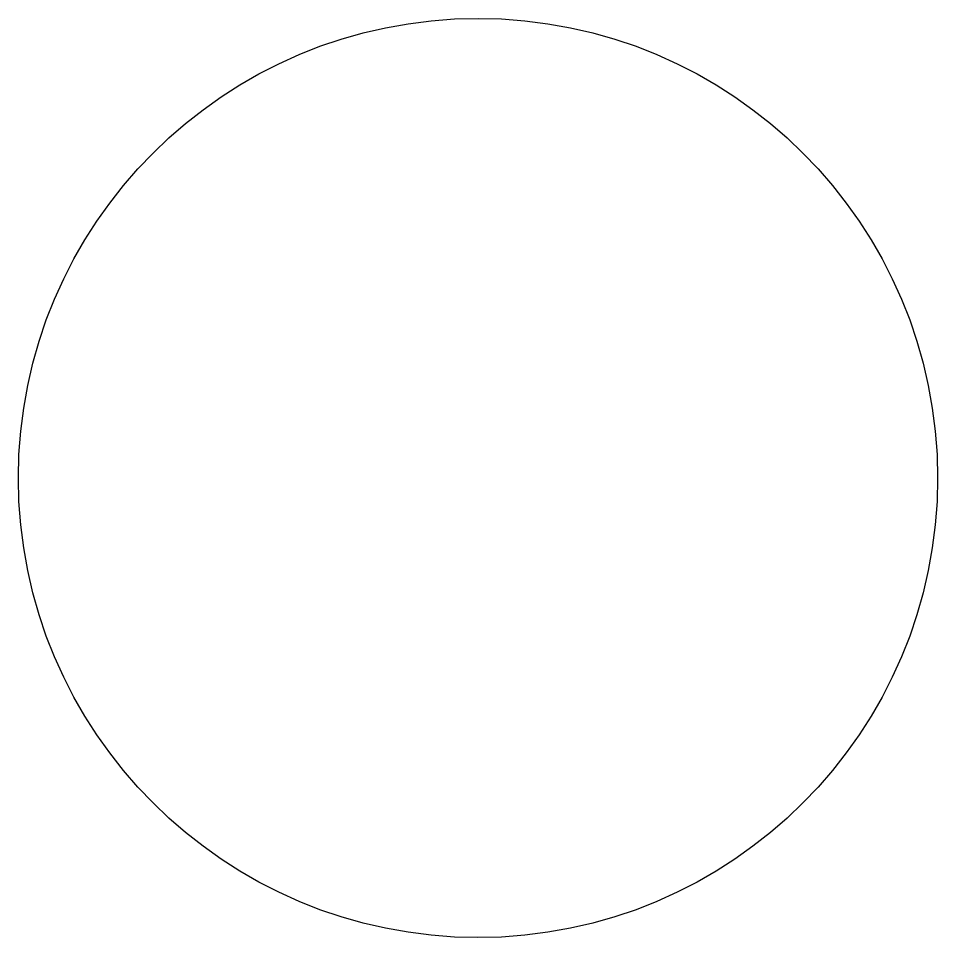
# Model space of a CAD drawing. Extents: x 0 to 250, y 0 to 250.
import ezdxf

# ---------------------------------------------------------------- set-up
doc = ezdxf.new("R2010")
doc.units = 0

msp = doc.modelspace()

# ---------------------------------------------------------------- linework, layer by layer
msp.add_circle((125, 125), 125)

doc.saveas('drawing.dxf')
